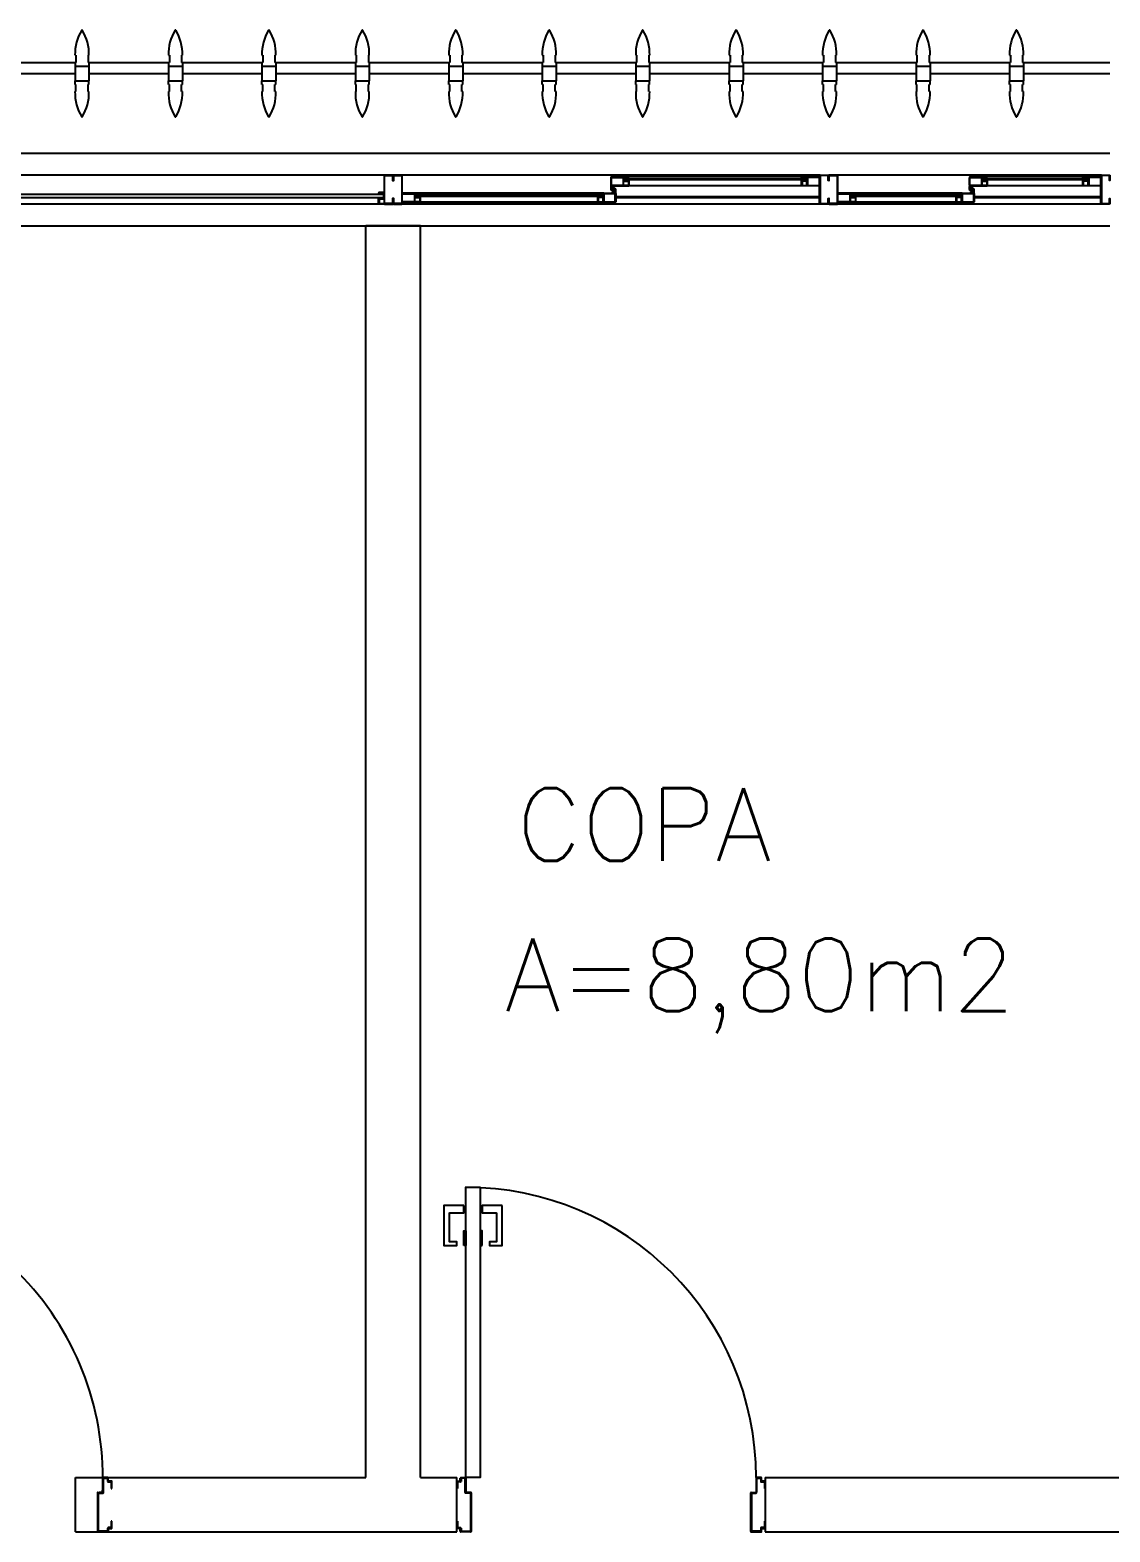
# Model space of a CAD drawing. Header units: millimetres. Extents: x 2686 to 2939, y 1294 to 1441.
# Drawn here: x 2721.295 to 2724.271, y 1434.375 to 1438.515 of the extents above; entities that cross this region are included whole.
import ezdxf

# ---------------------------------------------------------------- set-up
doc = ezdxf.new("R2010")
doc.units = ezdxf.units.MM
doc.linetypes.add('DASHED2', pattern=[0.375, 0.25, -0.125])
for name, color, linetype in [('AR-ALV', 2, 'Continuous'), ('AR-BRISES', 1, 'Continuous'), ('AR-ESQ', 1, 'Continuous'), ('AR-PEITORIL', 1, 'Continuous'), ('AR-PORTA', 1, 'Continuous'), ('BR-PAINEL', 1, 'Continuous'), ('BR-SUPORTE', 1, 'Continuous'), ('DT-ESQ-BAGUETE-C', 1, 'Continuous'), ('DT-ESQ-BAGUETE-V', 1, 'Continuous'), ('DT-ESQ-CHAPA DOBRADA-V', 1, 'Continuous'), ('DT-ESQ-MARCO-V', 1, 'Continuous'), ('DT-ESQ-PERFIL CADEIRA-C', 2, 'Continuous'), ('DT-ESQ-PERFIL CADEIRA-V', 2, 'Continuous'), ('DT-ESQ-PERFIL U SIMPLES-C', 2, 'Continuous'), ('DT-ESQ-PERFIL U-C', 2, 'Continuous'), ('DT-ESQ-PERFIL U-V', 1, 'Continuous'), ('DT-ESQ-VIDRO-C', 2, 'Continuous'), ('DT-TXTMOD', 1, 'Continuous'), ('maçaneta', 1, 'Continuous'), ('mov', 1, 'Continuous'), ('PM-PERFIL U-C', 2, 'Continuous'), ('PM-VIDRO', 2, 'Continuous'), ('pm1', 2, 'Continuous'), ('pm2', 2, 'Continuous'), ('TEXTO', 2, 'Continuous'), ('Área', 2, 'Continuous')]:
    doc.layers.add(name, color=color, linetype=linetype)
doc.styles.add('S10', font='simplex.shx', dxfattribs={"height": 0.1})
doc.styles.add('UNB-100', font='simplex.shx', dxfattribs={"height": 0.2})

# ---------------------------------------------------------------- blocks, each defined once
blk = doc.blocks.new('EF33-P')
at = {"layer": 'DT-ESQ-BAGUETE-C', "ltscale": 0.1}
for points in [[(0.4225, -0.08), (0.409, -0.08), (0.409, -0.0785), (0.422, -0.0785, 0.414214), (0.4225, -0.078), (0.4225, -0.067, 0.414214), (0.422, -0.0665), (0.409, -0.0665), (0.409, -0.065), (0.4225, -0.065, -0.414214), (0.424, -0.0665), (0.424, -0.0785, -0.414214)], [(0.7015, -0.08), (0.715, -0.08), (0.715, -0.0785), (0.702, -0.0785, -0.414214), (0.7015, -0.078), (0.7015, -0.067, -0.414214), (0.702, -0.0665), (0.715, -0.0665), (0.715, -0.065), (0.7015, -0.065, 0.414214), (0.7, -0.0665), (0.7, -0.0785, 0.414214)], [(1.41, -0.08), (1.3965, -0.08), (1.3965, -0.0785), (1.4095, -0.0785, 0.414214), (1.41, -0.078), (1.41, -0.067, 0.414214), (1.4095, -0.0665), (1.3965, -0.0665), (1.3965, -0.065), (1.41, -0.065, -0.414214), (1.4115, -0.0665), (1.4115, -0.0785, -0.414214)], [(1.9015, -0.08), (1.915, -0.08), (1.915, -0.0785), (1.902, -0.0785, -0.414214), (1.9015, -0.078), (1.9015, -0.067, -0.414214), (1.902, -0.0665), (1.915, -0.0665), (1.915, -0.065), (1.9015, -0.065, 0.414214), (1.9, -0.0665), (1.9, -0.0785, 0.414214)], [(2.014, -0.075), (2.0005, -0.075), (2.0005, -0.0735), (2.014, -0.0735), (2.014, -0.0615), (2.0005, -0.0615), (2.0005, -0.06), (2.014, -0.06, -0.414214), (2.0155, -0.0615), (2.0155, -0.0735, -0.414214)], [(0.0735, -0.125), (0.06, -0.125), (0.06, -0.1235), (0.073, -0.1235, 0.414214), (0.0735, -0.123), (0.0735, -0.112, 0.414214), (0.073, -0.1115), (0.06, -0.1115), (0.06, -0.11), (0.0735, -0.11, -0.414214), (0.075, -0.1115), (0.075, -0.1235, -0.414214)], [(0.339, -0.125), (0.3525, -0.125), (0.3525, -0.1235), (0.3395, -0.1235, -0.414214), (0.339, -0.123), (0.339, -0.112, -0.414214), (0.3395, -0.1115), (0.3525, -0.1115), (0.3525, -0.11), (0.339, -0.11, 0.414214), (0.3375, -0.1115), (0.3375, -0.1235, 0.414214)], [(0.8485, -0.125), (0.835, -0.125), (0.835, -0.1235), (0.848, -0.1235, 0.414214), (0.8485, -0.123), (0.8485, -0.112, 0.414214), (0.848, -0.1115), (0.835, -0.1115), (0.835, -0.11), (0.8485, -0.11, -0.414214), (0.85, -0.1115), (0.85, -0.1235, -0.414214)], [(1.3265, -0.125), (1.34, -0.125), (1.34, -0.1235), (1.327, -0.1235, -0.414214), (1.3265, -0.123), (1.3265, -0.112, -0.414214), (1.327, -0.1115), (1.34, -0.1115), (1.34, -0.11), (1.3265, -0.11, 0.414214), (1.325, -0.1115), (1.325, -0.1235, 0.414214)]]:
    blk.add_lwpolyline(points, format="xyb", close=True, dxfattribs=at)
at = {"layer": 'DT-ESQ-BAGUETE-V', "ltscale": 0.1}
for p, q in [((0.4225, -0.065), (0.7015, -0.065)), ((1.41, -0.065), (1.9015, -0.065)), ((0.0735, -0.11), (0.339, -0.11)), ((0.8485, -0.11), (1.3265, -0.11))]:
    blk.add_line(p, q, dxfattribs=at)
at = {"layer": 'DT-ESQ-CHAPA DOBRADA-V', "ltscale": 0.1}
for p, q in [((0.025, -0.077), (0.374, -0.077)), ((0.025, -0.08), (0.374, -0.08)), ((0.8, -0.077), (1.3615, -0.077)), ((0.8, -0.08), (1.3615, -0.08))]:
    blk.add_line(p, q, dxfattribs=at)
at = {"layer": 'DT-ESQ-MARCO-V', "ltscale": 0.1}
for p, q in [((1.9985, -0.06), (3.1515, -0.06)), ((1.9985, -0.14), (3.1515, -0.14))]:
    blk.add_line(p, q, dxfattribs=at)
at = {"layer": 'DT-ESQ-PERFIL CADEIRA-C', "ltscale": 0.1}
for p, q in [((0.376, -0.0885), (0.4225, -0.0885)), ((0.75, -0.0885), (0.7015, -0.0885)), ((1.3635, -0.0885), (1.41, -0.0885)), ((1.95, -0.0885), (1.9015, -0.0885)), ((0.025, -0.1335), (0.0735, -0.1335)), ((0.3855, -0.1335), (0.339, -0.1335)), ((0.8, -0.1335), (0.8485, -0.1335)), ((1.373, -0.1335), (1.3265, -0.1335))]:
    blk.add_line(p, q, dxfattribs=at)
for points in [[(0.4225, -0.087, -1), (0.4225, -0.09), (0.376, -0.09, -0.414214), (0.374, -0.088), (0.374, -0.067, -0.414214), (0.376, -0.065), (0.4075, -0.065, -0.414214), (0.409, -0.0665), (0.409, -0.087)], [(0.409, -0.0885, -0.198913), (0.4079, -0.0881, -0.198913), (0.4075, -0.087), (0.4075, -0.067, 0.414214), (0.407, -0.0665), (0.376, -0.0665, 0.414214), (0.3755, -0.067), (0.3755, -0.088, 0.414214), (0.376, -0.0885)], [(0.7015, -0.09), (0.75, -0.09), (0.75, -0.0885), (0.715, -0.0885, 0.198912), (0.7161, -0.0881, 0.198913), (0.7165, -0.087), (0.7165, -0.067, -0.414214), (0.717, -0.0665), (0.75, -0.0665), (0.75, -0.065), (0.7165, -0.065, 0.414214), (0.715, -0.0665), (0.715, -0.0785), (0.715, -0.08), (0.715, -0.087), (0.7015, -0.087, 1)], [(1.41, -0.087, -1), (1.41, -0.09), (1.3635, -0.09, -0.414214), (1.3615, -0.088), (1.3615, -0.067, -0.414214), (1.3635, -0.065), (1.395, -0.065, -0.414214), (1.3965, -0.0665), (1.3965, -0.087)], [(1.3965, -0.0885, -0.198913), (1.3954, -0.0881, -0.198913), (1.395, -0.087), (1.395, -0.067, 0.414214), (1.3945, -0.0665), (1.3635, -0.0665, 0.414214), (1.363, -0.067), (1.363, -0.088, 0.414214), (1.3635, -0.0885)], [(1.9015, -0.09), (1.95, -0.09), (1.95, -0.0885), (1.915, -0.0885, 0.198912), (1.9161, -0.0881, 0.198913), (1.9165, -0.087), (1.9165, -0.067, -0.414214), (1.917, -0.0665), (1.95, -0.0665), (1.95, -0.065), (1.9165, -0.065, 0.414214), (1.915, -0.0665), (1.915, -0.0785), (1.915, -0.08), (1.915, -0.087), (1.9015, -0.087, 1)], [(0.0735, -0.135), (0.025, -0.135), (0.025, -0.1335), (0.06, -0.1335, -0.198912), (0.0589, -0.1331, -0.198913), (0.0585, -0.132), (0.0585, -0.112, 0.414214), (0.058, -0.1115), (0.025, -0.1115), (0.025, -0.11), (0.0585, -0.11, -0.414214), (0.06, -0.1115), (0.06, -0.1235), (0.06, -0.125), (0.06, -0.132), (0.0735, -0.132, -1)], [(0.339, -0.132, 1), (0.339, -0.135), (0.3855, -0.135, 0.414214), (0.3875, -0.133), (0.3875, -0.112, 0.414214), (0.3855, -0.11), (0.354, -0.11, 0.414214), (0.3525, -0.1115), (0.3525, -0.132)], [(0.3525, -0.1335, 0.198913), (0.3536, -0.1331, 0.198913), (0.354, -0.132), (0.354, -0.112, -0.414214), (0.3545, -0.1115), (0.3855, -0.1115, -0.414214), (0.386, -0.112), (0.386, -0.133, -0.414214), (0.3855, -0.1335)], [(0.8485, -0.135), (0.8, -0.135), (0.8, -0.1335), (0.835, -0.1335, -0.198912), (0.8339, -0.1331, -0.198913), (0.8335, -0.132), (0.8335, -0.112, 0.414214), (0.833, -0.1115), (0.8, -0.1115), (0.8, -0.11), (0.8335, -0.11, -0.414214), (0.835, -0.1115), (0.835, -0.1235), (0.835, -0.125), (0.835, -0.132), (0.8485, -0.132, -1)], [(1.3265, -0.132, 1), (1.3265, -0.135), (1.373, -0.135, 0.414214), (1.375, -0.133), (1.375, -0.112, 0.414214), (1.373, -0.11), (1.3415, -0.11, 0.414214), (1.34, -0.1115), (1.34, -0.132)], [(1.34, -0.1335, 0.198913), (1.3411, -0.1331, 0.198913), (1.3415, -0.132), (1.3415, -0.112, -0.414214), (1.342, -0.1115), (1.373, -0.1115, -0.414214), (1.3735, -0.112), (1.3735, -0.133, -0.414214), (1.373, -0.1335)]]:
    blk.add_lwpolyline(points, format="xyb", close=True, dxfattribs=at)
at = {"layer": 'DT-ESQ-PERFIL CADEIRA-V', "ltscale": 0.1}
for p, q in [((0.4075, -0.09), (0.7015, -0.09)), ((1.395, -0.09), (1.9015, -0.09)), ((0.0735, -0.135), (0.339, -0.135)), ((0.8485, -0.135), (1.3265, -0.135))]:
    blk.add_line(p, q, dxfattribs=at)
at = {"layer": 'DT-ESQ-PERFIL U SIMPLES-C', "ltscale": 0.1}
for points in [[(0.376, -0.102), (0.384, -0.102), (0.384, -0.1005), (0.376, -0.1005, -0.414214), (0.3755, -0.1), (0.3755, -0.092, -0.414214), (0.376, -0.0915), (0.384, -0.0915), (0.384, -0.09), (0.376, -0.09, 0.414214), (0.374, -0.092), (0.374, -0.1, 0.414214)], [(0.3855, -0.098), (0.3775, -0.098), (0.3775, -0.0995), (0.3855, -0.0995, -0.414214), (0.386, -0.1), (0.386, -0.108, -0.414214), (0.3855, -0.1085), (0.3775, -0.1085), (0.3775, -0.11), (0.3855, -0.11, 0.414214), (0.3875, -0.108), (0.3875, -0.1, 0.414214)], [(1.3635, -0.102), (1.3715, -0.102), (1.3715, -0.1005), (1.3635, -0.1005, -0.414214), (1.363, -0.1), (1.363, -0.092, -0.414214), (1.3635, -0.0915), (1.3715, -0.0915), (1.3715, -0.09), (1.3635, -0.09, 0.414214), (1.3615, -0.092), (1.3615, -0.1, 0.414214)], [(1.373, -0.098), (1.365, -0.098), (1.365, -0.0995), (1.373, -0.0995, -0.414214), (1.3735, -0.1), (1.3735, -0.108, -0.414214), (1.373, -0.1085), (1.365, -0.1085), (1.365, -0.11), (1.373, -0.11, 0.414214), (1.375, -0.108), (1.375, -0.1, 0.414214)]]:
    blk.add_lwpolyline(points, format="xyb", close=True, dxfattribs=at)
at = {"layer": 'DT-ESQ-PERFIL U-C', "ltscale": 0.1}
for points in [[(0, -0.0615, -0.414214), (0.0015, -0.06), (0.0235, -0.06, -0.414214), (0.025, -0.0615), (0.025, -0.1385, -0.414214), (0.0235, -0.14), (0.0015, -0.14, -0.414214), (0, -0.1385), (0, -0.125), (0.0015, -0.125), (0.0015, -0.138, 0.414214), (0.002, -0.1385), (0.023, -0.1385, 0.414214), (0.0235, -0.138), (0.0235, -0.062, 0.414214), (0.023, -0.0615), (0.002, -0.0615, 0.414214), (0.0015, -0.062), (0.0015, -0.075), (0, -0.075)], [(0.775, -0.0615, 0.414214), (0.7735, -0.06), (0.7515, -0.06, 0.414214), (0.75, -0.0615), (0.75, -0.1385, 0.414214), (0.7515, -0.14), (0.7735, -0.14, 0.414214), (0.775, -0.1385), (0.775, -0.125), (0.7735, -0.125), (0.7735, -0.138, -0.414214), (0.773, -0.1385), (0.752, -0.1385, -0.414214), (0.7515, -0.138), (0.7515, -0.062, -0.414214), (0.752, -0.0615), (0.773, -0.0615, -0.414214), (0.7735, -0.062), (0.7735, -0.075), (0.775, -0.075)], [(0.775, -0.0615, -0.414214), (0.7765, -0.06), (0.7985, -0.06, -0.414214), (0.8, -0.0615), (0.8, -0.1385, -0.414214), (0.7985, -0.14), (0.7765, -0.14, -0.414214), (0.775, -0.1385), (0.775, -0.125), (0.7765, -0.125), (0.7765, -0.138, 0.414214), (0.777, -0.1385), (0.798, -0.1385, 0.414214), (0.7985, -0.138), (0.7985, -0.062, 0.414214), (0.798, -0.0615), (0.777, -0.0615, 0.414214), (0.7765, -0.062), (0.7765, -0.075), (0.775, -0.075)], [(1.975, -0.0615, 0.414214), (1.9735, -0.06), (1.9515, -0.06, 0.414214), (1.95, -0.0615), (1.95, -0.1385, 0.414214), (1.9515, -0.14), (1.9735, -0.14, 0.414214), (1.975, -0.1385), (1.975, -0.125), (1.9735, -0.125), (1.9735, -0.138, -0.414214), (1.973, -0.1385), (1.952, -0.1385, -0.414214), (1.9515, -0.138), (1.9515, -0.062, -0.414214), (1.952, -0.0615), (1.973, -0.0615, -0.414214), (1.9735, -0.062), (1.9735, -0.075), (1.975, -0.075)]]:
    blk.add_lwpolyline(points, format="xyb", close=True, dxfattribs=at)
blk.add_lwpolyline([(2, -0.0905), (2, -0.0905, 0.414214), (1.9985, -0.092), (1.9985, -0.1385), (1.9765, -0.1385), (1.9765, -0.125), (1.975, -0.125), (1.975, -0.1385, 0.414214), (1.9765, -0.14), (1.9985, -0.14, 0.414214), (2, -0.1385), (2, -0.092), (2.0135, -0.092, 1), (2.0135, -0.089), (2, -0.089), (2, -0.0615, 0.414214), (1.9985, -0.06), (1.9765, -0.06, 0.414214), (1.975, -0.0615), (1.975, -0.075), (1.9765, -0.075), (1.9765, -0.0615), (1.9985, -0.0615), (1.9985, -0.089, 0.414214), (2, -0.0905), (2.0135, -0.0905)], format="xyb", dxfattribs=at)
at = {"layer": 'DT-ESQ-PERFIL U-V', "ltscale": 0.1}
for p, q in [((0.0235, -0.06), (0.7515, -0.06)), ((0.7985, -0.06), (1.9515, -0.06)), ((0.0235, -0.14), (0.7515, -0.14)), ((0.7985, -0.14), (1.9515, -0.14))]:
    blk.add_line(p, q, dxfattribs=at)
at = {"layer": 'DT-ESQ-VIDRO-C', "ltscale": 0.1}
for points in [[(0.7125, -0.085), (0.7125, -0.082), (0.4115, -0.082), (0.4115, -0.085)], [(1.9125, -0.085), (1.9125, -0.082), (1.399, -0.082), (1.399, -0.085)], [(2.002, -0.087), (2.002, -0.077), (3.148, -0.077), (3.148, -0.087)], [(0.063, -0.13), (0.063, -0.127), (0.3495, -0.127), (0.3495, -0.13)], [(0.838, -0.13), (0.838, -0.127), (1.337, -0.127), (1.337, -0.13)]]:
    blk.add_lwpolyline(points, close=True, dxfattribs=at)
at = {"layer": 'DT-TXTMOD', "ltscale": 0.1, "style": 'S10', "flags": 3}
for tag, p in [('M01', (0.025, -0.28)), ('M02', (0.3253, -0.28)), ('M03', (0.627, -0.28)), ('M04', (0.9288, -0.28)), ('M05', (1.2306, -0.28)), ('M06', (1.5323, -0.28)), ('M07', (1.8341, -0.28)), ('M08', (2.1359, -0.28)), ('M09', (2.4376, -0.28)), ('M10', (2.7394, -0.28)), ('M11', (3.0412, -0.28)), ('M12', (3.3429, -0.28)), ('M13', (3.6447, -0.28)), ('M14', (3.9464, -0.28)), ('M15', (4.2482, -0.28)), ('M16', (4.55, -0.28)), ('M17', (4.8517, -0.28))]:
    blk.add_attdef(tag, p, '', height=0.1, dxfattribs=at)
blk = doc.blocks.new('BR-MODULO8')
at = {"layer": 'BR-PAINEL'}
for p, q in [((-2.8517, 0.27), (-2.8492, 0.27)), ((-2.8517, 0.25), (-2.8517, 0.24)), ((-2.8517, 0.25), (-2.8492, 0.25)), ((-2.8492, 0.27), (-2.8492, 0.25)), ((-2.8158, 0.27), (-2.8158, 0.25)), ((-2.8133, 0.27), (-2.8158, 0.27)), ((-2.8133, 0.25), (-2.8158, 0.25)), ((-2.8133, 0.25), (-2.8133, 0.24)), ((-2.5942, 0.27), (-2.5917, 0.27)), ((-2.5942, 0.25), (-2.5942, 0.24)), ((-2.5942, 0.25), (-2.5917, 0.25)), ((-2.5917, 0.27), (-2.5917, 0.25)), ((-2.5583, 0.27), (-2.5583, 0.25)), ((-2.5558, 0.27), (-2.5583, 0.27)), ((-2.5558, 0.25), (-2.5583, 0.25)), ((-2.5558, 0.25), (-2.5558, 0.24)), ((-2.3367, 0.27), (-2.3342, 0.27)), ((-2.3367, 0.25), (-2.3367, 0.24)), ((-2.3367, 0.25), (-2.3342, 0.25)), ((-2.3342, 0.27), (-2.3342, 0.25)), ((-2.3008, 0.27), (-2.3008, 0.25)), ((-2.2983, 0.27), (-2.3008, 0.27)), ((-2.2983, 0.25), (-2.3008, 0.25)), ((-2.2983, 0.25), (-2.2983, 0.24)), ((-2.0792, 0.27), (-2.0767, 0.27)), ((-2.0792, 0.25), (-2.0792, 0.24)), ((-2.0792, 0.25), (-2.0767, 0.25)), ((-2.0767, 0.27), (-2.0767, 0.25)), ((-2.0433, 0.27), (-2.0433, 0.25)), ((-2.0408, 0.27), (-2.0433, 0.27)), ((-2.0408, 0.25), (-2.0433, 0.25)), ((-2.0408, 0.25), (-2.0408, 0.24)), ((-1.8217, 0.27), (-1.8192, 0.27)), ((-1.8217, 0.25), (-1.8217, 0.24)), ((-1.8217, 0.25), (-1.8192, 0.25)), ((-1.8192, 0.27), (-1.8192, 0.25)), ((-1.7858, 0.27), (-1.7858, 0.25)), ((-1.7833, 0.27), (-1.7858, 0.27)), ((-1.7833, 0.25), (-1.7858, 0.25)), ((-1.7833, 0.25), (-1.7833, 0.24)), ((-1.5642, 0.27), (-1.5617, 0.27)), ((-1.5642, 0.25), (-1.5642, 0.24)), ((-1.5642, 0.25), (-1.5617, 0.25)), ((-1.5617, 0.27), (-1.5617, 0.25)), ((-1.5283, 0.27), (-1.5283, 0.25)), ((-1.5258, 0.27), (-1.5283, 0.27)), ((-1.5258, 0.25), (-1.5283, 0.25)), ((-1.5258, 0.25), (-1.5258, 0.24)), ((-1.3067, 0.27), (-1.3042, 0.27)), ((-1.3067, 0.25), (-1.3067, 0.24)), ((-1.3067, 0.25), (-1.3042, 0.25)), ((-1.3042, 0.27), (-1.3042, 0.25)), ((-1.2708, 0.27), (-1.2708, 0.25)), ((-1.2683, 0.27), (-1.2708, 0.27)), ((-1.2683, 0.25), (-1.2708, 0.25)), ((-1.2683, 0.25), (-1.2683, 0.24)), ((-1.0492, 0.27), (-1.0467, 0.27)), ((-1.0492, 0.25), (-1.0492, 0.24)), ((-1.0492, 0.25), (-1.0467, 0.25)), ((-1.0467, 0.27), (-1.0467, 0.25)), ((-1.0133, 0.27), (-1.0133, 0.25)), ((-1.0108, 0.27), (-1.0133, 0.27)), ((-1.0108, 0.25), (-1.0133, 0.25)), ((-1.0108, 0.25), (-1.0108, 0.24)), ((-0.7917, 0.27), (-0.7892, 0.27)), ((-0.7917, 0.25), (-0.7917, 0.24)), ((-0.7917, 0.25), (-0.7892, 0.25)), ((-0.7892, 0.27), (-0.7892, 0.25)), ((-0.7558, 0.27), (-0.7558, 0.25)), ((-0.7533, 0.27), (-0.7558, 0.27)), ((-0.7533, 0.25), (-0.7558, 0.25)), ((-0.7533, 0.25), (-0.7533, 0.24)), ((-0.5342, 0.27), (-0.5317, 0.27)), ((-0.5342, 0.25), (-0.5317, 0.25)), ((-0.5342, 0.25), (-0.5342, 0.24)), ((-0.5317, 0.27), (-0.5317, 0.25)), ((-0.4958, 0.27), (-0.4983, 0.27)), ((-0.4983, 0.27), (-0.4983, 0.25)), ((-0.4958, 0.25), (-0.4983, 0.25)), ((-0.4958, 0.25), (-0.4958, 0.24)), ((-0.2767, 0.27), (-0.2742, 0.27)), ((-0.2767, 0.25), (-0.2767, 0.24)), ((-0.2767, 0.25), (-0.2742, 0.25)), ((-0.2742, 0.27), (-0.2742, 0.25)), ((-0.2408, 0.27), (-0.2408, 0.25)), ((-0.2383, 0.27), (-0.2408, 0.27)), ((-0.2383, 0.25), (-0.2408, 0.25)), ((-0.2383, 0.25), (-0.2383, 0.24)), ((-2.8517, 0.24), (-2.8133, 0.24)), ((-2.8517, 0.24), (-2.8517, 0.2)), ((-2.8133, 0.24), (-2.8133, 0.2)), ((-2.5942, 0.24), (-2.5558, 0.24)), ((-2.5942, 0.24), (-2.5942, 0.2)), ((-2.5558, 0.24), (-2.5558, 0.2)), ((-2.3367, 0.24), (-2.2983, 0.24)), ((-2.3367, 0.24), (-2.3367, 0.2)), ((-2.2983, 0.24), (-2.2983, 0.2)), ((-2.0792, 0.24), (-2.0408, 0.24)), ((-2.0792, 0.24), (-2.0792, 0.2)), ((-2.0408, 0.24), (-2.0408, 0.2)), ((-1.8217, 0.24), (-1.7833, 0.24)), ((-1.8217, 0.24), (-1.8217, 0.2)), ((-1.7833, 0.24), (-1.7833, 0.2)), ((-1.5642, 0.24), (-1.5258, 0.24)), ((-1.5642, 0.24), (-1.5642, 0.2)), ((-1.5258, 0.24), (-1.5258, 0.2)), ((-1.3067, 0.24), (-1.2683, 0.24)), ((-1.3067, 0.24), (-1.3067, 0.2)), ((-1.2683, 0.24), (-1.2683, 0.2)), ((-1.0492, 0.24), (-1.0108, 0.24)), ((-1.0492, 0.24), (-1.0492, 0.2)), ((-1.0108, 0.24), (-1.0108, 0.2)), ((-0.7917, 0.24), (-0.7533, 0.24)), ((-0.7917, 0.24), (-0.7917, 0.2)), ((-0.7533, 0.24), (-0.7533, 0.2)), ((-0.5342, 0.24), (-0.5342, 0.2)), ((-0.5342, 0.24), (-0.4958, 0.24)), ((-0.4958, 0.24), (-0.4958, 0.2)), ((-0.2767, 0.24), (-0.2383, 0.24)), ((-0.2767, 0.24), (-0.2767, 0.2)), ((-0.2383, 0.24), (-0.2383, 0.2)), ((-2.8517, 0.2), (-2.8133, 0.2)), ((-2.8517, 0.19), (-2.8517, 0.2)), ((-2.8517, 0.19), (-2.8492, 0.19)), ((-2.8517, 0.17), (-2.8492, 0.17)), ((-2.8492, 0.17), (-2.8492, 0.19)), ((-2.8133, 0.19), (-2.8158, 0.19)), ((-2.8158, 0.17), (-2.8158, 0.19)), ((-2.8133, 0.17), (-2.8158, 0.17)), ((-2.8133, 0.19), (-2.8133, 0.2)), ((-2.5942, 0.2), (-2.5558, 0.2)), ((-2.5942, 0.19), (-2.5942, 0.2)), ((-2.5942, 0.19), (-2.5917, 0.19)), ((-2.5942, 0.17), (-2.5917, 0.17)), ((-2.5917, 0.17), (-2.5917, 0.19)), ((-2.5558, 0.19), (-2.5583, 0.19)), ((-2.5583, 0.17), (-2.5583, 0.19)), ((-2.5558, 0.17), (-2.5583, 0.17)), ((-2.5558, 0.19), (-2.5558, 0.2)), ((-2.3367, 0.2), (-2.2983, 0.2)), ((-2.3367, 0.19), (-2.3367, 0.2)), ((-2.3367, 0.19), (-2.3342, 0.19)), ((-2.3367, 0.17), (-2.3342, 0.17)), ((-2.3342, 0.17), (-2.3342, 0.19)), ((-2.2983, 0.19), (-2.3008, 0.19)), ((-2.3008, 0.17), (-2.3008, 0.19)), ((-2.2983, 0.17), (-2.3008, 0.17)), ((-2.2983, 0.19), (-2.2983, 0.2)), ((-2.0792, 0.2), (-2.0408, 0.2)), ((-2.0792, 0.19), (-2.0792, 0.2)), ((-2.0792, 0.19), (-2.0767, 0.19)), ((-2.0792, 0.17), (-2.0767, 0.17)), ((-2.0767, 0.17), (-2.0767, 0.19)), ((-2.0408, 0.19), (-2.0433, 0.19)), ((-2.0433, 0.17), (-2.0433, 0.19)), ((-2.0408, 0.17), (-2.0433, 0.17)), ((-2.0408, 0.19), (-2.0408, 0.2)), ((-1.8217, 0.2), (-1.7833, 0.2)), ((-1.8217, 0.19), (-1.8217, 0.2)), ((-1.8217, 0.19), (-1.8192, 0.19)), ((-1.8217, 0.17), (-1.8192, 0.17)), ((-1.8192, 0.17), (-1.8192, 0.19)), ((-1.7833, 0.19), (-1.7858, 0.19)), ((-1.7858, 0.17), (-1.7858, 0.19)), ((-1.7833, 0.17), (-1.7858, 0.17)), ((-1.7833, 0.19), (-1.7833, 0.2)), ((-1.5642, 0.2), (-1.5258, 0.2)), ((-1.5642, 0.19), (-1.5642, 0.2)), ((-1.5642, 0.19), (-1.5617, 0.19)), ((-1.5642, 0.17), (-1.5617, 0.17)), ((-1.5617, 0.17), (-1.5617, 0.19)), ((-1.5258, 0.19), (-1.5283, 0.19)), ((-1.5283, 0.17), (-1.5283, 0.19)), ((-1.5258, 0.17), (-1.5283, 0.17)), ((-1.5258, 0.19), (-1.5258, 0.2)), ((-1.3067, 0.2), (-1.2683, 0.2)), ((-1.3067, 0.19), (-1.3067, 0.2)), ((-1.3067, 0.19), (-1.3042, 0.19)), ((-1.3067, 0.17), (-1.3042, 0.17)), ((-1.3042, 0.17), (-1.3042, 0.19)), ((-1.2683, 0.19), (-1.2708, 0.19)), ((-1.2708, 0.17), (-1.2708, 0.19)), ((-1.2683, 0.17), (-1.2708, 0.17)), ((-1.2683, 0.19), (-1.2683, 0.2)), ((-1.0492, 0.2), (-1.0108, 0.2)), ((-1.0492, 0.19), (-1.0492, 0.2)), ((-1.0492, 0.19), (-1.0467, 0.19)), ((-1.0492, 0.17), (-1.0467, 0.17)), ((-1.0467, 0.17), (-1.0467, 0.19)), ((-1.0108, 0.19), (-1.0133, 0.19)), ((-1.0133, 0.17), (-1.0133, 0.19)), ((-1.0108, 0.17), (-1.0133, 0.17)), ((-1.0108, 0.19), (-1.0108, 0.2)), ((-0.7917, 0.2), (-0.7533, 0.2)), ((-0.7917, 0.19), (-0.7917, 0.2)), ((-0.7917, 0.19), (-0.7892, 0.19)), ((-0.7917, 0.17), (-0.7892, 0.17)), ((-0.7892, 0.17), (-0.7892, 0.19)), ((-0.7533, 0.19), (-0.7558, 0.19)), ((-0.7558, 0.17), (-0.7558, 0.19)), ((-0.7533, 0.17), (-0.7558, 0.17)), ((-0.7533, 0.19), (-0.7533, 0.2)), ((-0.5342, 0.19), (-0.5342, 0.2)), ((-0.5342, 0.2), (-0.4958, 0.2)), ((-0.5342, 0.19), (-0.5317, 0.19)), ((-0.5342, 0.17), (-0.5317, 0.17)), ((-0.5317, 0.17), (-0.5317, 0.19)), ((-0.4983, 0.17), (-0.4983, 0.19)), ((-0.4958, 0.19), (-0.4983, 0.19)), ((-0.4958, 0.17), (-0.4983, 0.17)), ((-0.4958, 0.19), (-0.4958, 0.2)), ((-0.2767, 0.2), (-0.2383, 0.2)), ((-0.2767, 0.19), (-0.2767, 0.2)), ((-0.2767, 0.19), (-0.2742, 0.19)), ((-0.2767, 0.17), (-0.2742, 0.17)), ((-0.2742, 0.17), (-0.2742, 0.19)), ((-0.2383, 0.19), (-0.2408, 0.19)), ((-0.2408, 0.17), (-0.2408, 0.19)), ((-0.2383, 0.17), (-0.2408, 0.17)), ((-0.2383, 0.19), (-0.2383, 0.2))]:
    blk.add_line(p, q, dxfattribs=at)
for centre, radius, start, end in [((-2.7267, 0.2739), 0.1251, 148.4721, 181.772), ((-2.8325, 0.3387), 0.001, 37.1012, 142.8988), ((-2.9383, 0.2739), 0.1251, 358.228, 31.5279), ((-2.4692, 0.2739), 0.1251, 148.4721, 181.772), ((-2.575, 0.3387), 0.001, 37.1012, 142.8988), ((-2.6808, 0.2739), 0.1251, 358.228, 31.5279), ((-2.2117, 0.2739), 0.1251, 148.4721, 181.772), ((-2.3175, 0.3387), 0.001, 37.1012, 142.8988), ((-2.4233, 0.2739), 0.1251, 358.228, 31.5279), ((-1.9542, 0.2739), 0.1251, 148.4721, 181.772), ((-2.06, 0.3387), 0.001, 37.1012, 142.8988), ((-2.1658, 0.2739), 0.1251, 358.228, 31.5279), ((-1.6967, 0.2739), 0.1251, 148.4721, 181.772), ((-1.8025, 0.3387), 0.001, 37.1012, 142.8988), ((-1.9083, 0.2739), 0.1251, 358.228, 31.5279), ((-1.4392, 0.2739), 0.1251, 148.4721, 181.772), ((-1.545, 0.3387), 0.001, 37.1012, 142.8988), ((-1.6508, 0.2739), 0.1251, 358.228, 31.5279), ((-1.1817, 0.2739), 0.1251, 148.4721, 181.772), ((-1.2875, 0.3387), 0.001, 37.1012, 142.8988), ((-1.3933, 0.2739), 0.1251, 358.228, 31.5279), ((-0.9242, 0.2739), 0.1251, 148.4721, 181.772), ((-1.03, 0.3387), 0.001, 37.1012, 142.8988), ((-1.1358, 0.2739), 0.1251, 358.228, 31.5279), ((-0.6667, 0.2739), 0.1251, 148.4721, 181.772), ((-0.7725, 0.3387), 0.001, 37.1012, 142.8988), ((-0.8783, 0.2739), 0.1251, 358.228, 31.5279), ((-0.4092, 0.2739), 0.1251, 148.4721, 181.772), ((-0.515, 0.3387), 0.001, 37.1012, 142.8988), ((-0.6208, 0.2739), 0.1251, 358.228, 31.5279), ((-0.1517, 0.2739), 0.1251, 148.4721, 181.772), ((-0.2575, 0.3387), 0.001, 37.1012, 142.8988), ((-0.3633, 0.2739), 0.1251, 358.228, 31.5279), ((-2.7267, 0.1661), 0.1251, 178.228, 211.5279), ((-2.9383, 0.1661), 0.1251, 328.4721, 1.772), ((-2.4692, 0.1661), 0.1251, 178.228, 211.5279), ((-2.6808, 0.1661), 0.1251, 328.4721, 1.772), ((-2.2117, 0.1661), 0.1251, 178.228, 211.5279), ((-2.4233, 0.1661), 0.1251, 328.4721, 1.772), ((-1.9542, 0.1661), 0.1251, 178.228, 211.5279), ((-2.1658, 0.1661), 0.1251, 328.4721, 1.772), ((-1.6967, 0.1661), 0.1251, 178.228, 211.5279), ((-1.9083, 0.1661), 0.1251, 328.4721, 1.772), ((-1.4392, 0.1661), 0.1251, 178.228, 211.5279), ((-1.6508, 0.1661), 0.1251, 328.4721, 1.772), ((-1.1817, 0.1661), 0.1251, 178.228, 211.5279), ((-1.3933, 0.1661), 0.1251, 328.4721, 1.772), ((-0.9242, 0.1661), 0.1251, 178.228, 211.5279), ((-1.1358, 0.1661), 0.1251, 328.4721, 1.772), ((-0.6667, 0.1661), 0.1251, 178.228, 211.5279), ((-0.8783, 0.1661), 0.1251, 328.4721, 1.772), ((-0.4092, 0.1661), 0.1251, 178.228, 211.5279), ((-0.6208, 0.1661), 0.1251, 328.4721, 1.772), ((-0.1517, 0.1661), 0.1251, 178.228, 211.5279), ((-0.3633, 0.1661), 0.1251, 328.4721, 1.772), ((-2.8325, 0.1013), 0.001, 217.1012, 322.8988), ((-2.575, 0.1013), 0.001, 217.1012, 322.8988), ((-2.3175, 0.1013), 0.001, 217.1012, 322.8988), ((-2.06, 0.1013), 0.001, 217.1012, 322.8988), ((-1.8025, 0.1013), 0.001, 217.1012, 322.8988), ((-1.545, 0.1013), 0.001, 217.1012, 322.8988), ((-1.2875, 0.1013), 0.001, 217.1012, 322.8988), ((-1.03, 0.1013), 0.001, 217.1012, 322.8988), ((-0.7725, 0.1013), 0.001, 217.1012, 322.8988), ((-0.515, 0.1013), 0.001, 217.1012, 322.8988), ((-0.2575, 0.1013), 0.001, 217.1012, 322.8988)]:
    blk.add_arc(centre, radius, start, end, dxfattribs=at)
at = {"layer": 'BR-SUPORTE'}
for p, q in [((-3.0708, 0.25), (-2.8492, 0.25)), ((-2.8133, 0.25), (-2.5917, 0.25)), ((-2.5558, 0.25), (-2.3342, 0.25)), ((-2.2983, 0.25), (-2.0767, 0.25)), ((-2.0408, 0.25), (-1.8192, 0.25)), ((-1.7833, 0.25), (-1.5617, 0.25)), ((-1.5258, 0.25), (-1.3042, 0.25)), ((-1.2683, 0.25), (-1.0467, 0.25)), ((-1.0108, 0.25), (-0.7892, 0.25)), ((-0.7533, 0.25), (-0.5317, 0.25)), ((-0.4958, 0.25), (-0.2742, 0.25)), ((-0.2383, 0.25), (0, 0.25)), ((-3.0708, 0.22), (-2.8517, 0.22)), ((-2.8133, 0.22), (-2.5942, 0.22)), ((-2.5558, 0.22), (-2.3367, 0.22)), ((-2.2983, 0.22), (-2.0792, 0.22)), ((-2.0408, 0.22), (-1.8217, 0.22)), ((-1.7833, 0.22), (-1.5642, 0.22)), ((-1.5258, 0.22), (-1.3067, 0.22)), ((-1.2683, 0.22), (-1.0492, 0.22)), ((-1.0108, 0.22), (-0.7917, 0.22)), ((-0.7533, 0.22), (-0.5342, 0.22)), ((-0.4958, 0.22), (-0.2767, 0.22)), ((-0.2383, 0.22), (0, 0.22))]:
    blk.add_line(p, q, dxfattribs=at)
blk = doc.blocks.new('PM3')
at = {"layer": 'maçaneta'}
for points in [[(0.02, 0.825), (-0.035, 0.825), (-0.035, 0.715), (0, 0.715), (0, 0.725), (-0.02, 0.725), (-0.02, 0.8035, -0.414214), (-0.0185, 0.805), (0.02, 0.805)], [(0.125, 0.825), (0.07, 0.825), (0.07, 0.805), (0.1085, 0.805, -0.414214), (0.11, 0.8035), (0.11, 0.725), (0.09, 0.725), (0.09, 0.715), (0.125, 0.715)]]:
    blk.add_lwpolyline(points, format="xyb", close=True, dxfattribs=at)
for points in [[(0.02, 0.715), (0.02, 0.755), (0.025, 0.755), (0.025, 0.715)], [(0.07, 0.715), (0.07, 0.755), (0.065, 0.755), (0.065, 0.715)]]:
    blk.add_lwpolyline(points, close=True, dxfattribs=at)
at = {"layer": 'mov'}
blk.add_arc((0.025, 0.075), 0.8, 0, 90, dxfattribs=at)
at = {"layer": 'PM-PERFIL U-C'}
for p, q in [((0, 0.045), (0, 0.0635)), ((0.002, 0.045), (0, 0.045)), ((0.0015, 0.065), (0.01, 0.065)), ((0.002, 0.063), (0.002, 0.045)), ((0.0105, 0.063), (0.002, 0.063)), ((0.01, 0.065), (0.01, 0.0735)), ((0.0115, 0.075), (0.0235, 0.075)), ((0.012, 0.073), (0.012, 0.0645)), ((0.023, 0.073), (0.012, 0.073)), ((0.023, 0.0335), (0.023, 0.073)), ((0.025, 0.0735), (0.025, 0.034)), ((0.825, 0.0735), (0.825, 0.034)), ((0.8385, 0.075), (0.8265, 0.075)), ((0.827, 0.073), (0.838, 0.073)), ((0.827, 0.0335), (0.827, 0.073)), ((0.838, 0.073), (0.838, 0.0645)), ((0.8395, 0.063), (0.848, 0.063)), ((0.84, 0.065), (0.84, 0.0735)), ((0.8485, 0.065), (0.84, 0.065)), ((0.848, 0.063), (0.848, 0.045)), ((0.848, 0.045), (0.85, 0.045)), ((0.85, 0.045), (0.85, 0.0635)), ((0.038, 0.032), (0.0245, 0.032)), ((0.0385, 0.034), (0.025, 0.034)), ((0.038, 0.032), (0.038, -0.073)), ((0.04, 0.0325), (0.04, -0.0735)), ((0.81, 0.0325), (0.81, -0.0735)), ((0.8115, 0.034), (0.825, 0.034)), ((0.812, 0.032), (0.8255, 0.032)), ((0.812, 0.032), (0.812, -0.073)), ((0, -0.045), (0.002, -0.045)), ((0, -0.0635), (0, -0.045)), ((0.01, -0.065), (0.0015, -0.065)), ((0.002, -0.045), (0.002, -0.063)), ((0.002, -0.063), (0.0105, -0.063)), ((0.01, -0.0735), (0.01, -0.065)), ((0.0385, -0.075), (0.0115, -0.075)), ((0.012, -0.0645), (0.012, -0.073)), ((0.012, -0.073), (0.038, -0.073)), ((0.8115, -0.075), (0.8385, -0.075)), ((0.838, -0.073), (0.812, -0.073)), ((0.838, -0.0645), (0.838, -0.073)), ((0.848, -0.063), (0.8395, -0.063)), ((0.84, -0.0735), (0.84, -0.065)), ((0.84, -0.065), (0.8485, -0.065)), ((0.85, -0.045), (0.848, -0.045)), ((0.848, -0.045), (0.848, -0.063)), ((0.85, -0.0635), (0.85, -0.045))]:
    blk.add_line(p, q, dxfattribs=at)
for centre, start, end in [((0.0015, 0.0635), 90, 180), ((0.0115, 0.0735), 90, 180), ((0.0105, 0.0645), 270, 0), ((0.0235, 0.0735), 360, 90), ((0.8265, 0.0735), 90, 180), ((0.8395, 0.0645), 180, 270), ((0.8385, 0.0735), 0, 90), ((0.8485, 0.0635), 0, 90), ((0.0245, 0.0335), 180, 270), ((0.0385, 0.0325), 0, 90), ((0.8115, 0.0325), 90, 180), ((0.8255, 0.0335), 270, 0), ((0.0015, -0.0635), 180, 270), ((0.0115, -0.0735), 180, 270), ((0.0105, -0.0645), 0, 90), ((0.0385, -0.0735), 269.9386, 0), ((0.8115, -0.0735), 180, 270.0614), ((0.8395, -0.0645), 90, 180), ((0.8385, -0.0735), 270, 0), ((0.8485, -0.0635), 270, 0)]:
    blk.add_arc(centre, 0.0015, start, end, dxfattribs=at)
at = {"layer": 'pm1'}
blk.add_lwpolyline([(0.065, 0.875), (0.065, 0.075), (0.025, 0.075), (0.025, 0.875)], close=True, dxfattribs=at)
blk = doc.blocks.new('PM3V')
at = {"layer": 'maçaneta'}
for points in [[(0.02, 0.9), (-0.035, 0.9), (-0.035, 0.79), (0, 0.79), (0, 0.8), (-0.02, 0.8), (-0.02, 0.8785, -0.414214), (-0.0185, 0.88), (0.02, 0.88)], [(0.125, 0.9), (0.07, 0.9), (0.07, 0.88), (0.1085, 0.88, -0.414214), (0.11, 0.8785), (0.11, 0.8), (0.09, 0.8), (0.09, 0.79), (0.125, 0.79)]]:
    blk.add_lwpolyline(points, format="xyb", close=True, dxfattribs=at)
for points in [[(0.02, 0.79), (0.02, 0.83), (0.025, 0.83), (0.025, 0.79)], [(0.07, 0.79), (0.07, 0.83), (0.065, 0.83), (0.065, 0.79)]]:
    blk.add_lwpolyline(points, close=True, dxfattribs=at)
at = {"layer": 'mov'}
blk.add_arc((0.025, 0.15), 0.8, 356.8472, 90, dxfattribs=at)
at = {"layer": 'PM-PERFIL U-C'}
for p, q in [((0, 0.12), (0, 0.1385)), ((0.0015, 0.14), (0.01, 0.14)), ((0.002, 0.138), (0.002, 0.12)), ((0.0105, 0.138), (0.002, 0.138)), ((0.01, 0.14), (0.01, 0.1485)), ((0.0115, 0.15), (0.0235, 0.15)), ((0.012, 0.148), (0.012, 0.1395)), ((0.023, 0.148), (0.012, 0.148)), ((0.023, 0.1085), (0.023, 0.148)), ((0.025, 0.1485), (0.025, 0.109)), ((0.825, 0.1485), (0.825, 0.109)), ((0.8385, 0.15), (0.8265, 0.15)), ((0.827, 0.148), (0.838, 0.148)), ((0.827, 0.1085), (0.827, 0.148)), ((0.838, 0.148), (0.838, 0.1395)), ((0.8395, 0.138), (0.848, 0.138)), ((0.84, 0.14), (0.84, 0.1485)), ((0.8485, 0.14), (0.84, 0.14)), ((0.848, 0.138), (0.848, 0.12)), ((0.85, 0.12), (0.85, 0.1385)), ((0.002, 0.12), (0, 0.12)), ((0.038, 0.107), (0.0245, 0.107)), ((0.0385, 0.109), (0.025, 0.109)), ((0.038, 0.107), (0.038, 0.002)), ((0.04, 0.1075), (0.04, 0.0015)), ((0.81, 0.1075), (0.81, 0.0015)), ((0.8115, 0.109), (0.825, 0.109)), ((0.812, 0.107), (0.8255, 0.107)), ((0.812, 0.107), (0.812, 0.002)), ((0.848, 0.12), (0.85, 0.12)), ((0, 0.03), (0.002, 0.03)), ((0, 0.0115), (0, 0.03)), ((0.01, 0.01), (0.0015, 0.01)), ((0.002, 0.03), (0.002, 0.012)), ((0.002, 0.012), (0.0105, 0.012)), ((0.01, 0.0015), (0.01, 0.01)), ((0.0385, 0), (0.0115, 0)), ((0.012, 0.0105), (0.012, 0.002)), ((0.012, 0.002), (0.038, 0.002)), ((0.8115, 0), (0.8385, 0)), ((0.838, 0.002), (0.812, 0.002)), ((0.838, 0.0105), (0.838, 0.002)), ((0.848, 0.012), (0.8395, 0.012)), ((0.84, 0.0015), (0.84, 0.01)), ((0.84, 0.01), (0.8485, 0.01)), ((0.85, 0.03), (0.848, 0.03)), ((0.848, 0.03), (0.848, 0.012)), ((0.85, 0.0115), (0.85, 0.03))]:
    blk.add_line(p, q, dxfattribs=at)
for centre, start, end in [((0.0015, 0.1385), 90, 180), ((0.0115, 0.1485), 90, 180), ((0.0105, 0.1395), 270, 0), ((0.0235, 0.1485), 360, 90), ((0.8265, 0.1485), 90, 180), ((0.8395, 0.1395), 180, 270), ((0.8385, 0.1485), 0, 90), ((0.8485, 0.1385), 0, 90), ((0.0245, 0.1085), 180, 270), ((0.0385, 0.1075), 0, 90), ((0.8115, 0.1075), 90, 180), ((0.8255, 0.1085), 270, 0), ((0.0015, 0.0115), 180, 270), ((0.0115, 0.0015), 180, 270), ((0.0105, 0.0105), 0, 90), ((0.0385, 0.0015), 269.9386, 0), ((0.8115, 0.0015), 180, 270.0614), ((0.8395, 0.0105), 90, 180), ((0.8385, 0.0015), 270, 0), ((0.8485, 0.0115), 270, 0)]:
    blk.add_arc(centre, 0.0015, start, end, dxfattribs=at)
at = {"layer": 'PM-VIDRO', "color": 1}
for p, q in [((0.04, 0.45), (0.04, 0.75)), ((0.05, 0.75), (0.05, 0.45))]:
    blk.add_line(p, q, dxfattribs=at)
at = {"layer": 'pm1'}
for p, q in [((0.025, 0.95), (0.065, 0.95)), ((0.025, 0.75), (0.025, 0.95)), ((0.065, 0.95), (0.065, 0.76)), ((0.04, 0.75), (0.025, 0.75)), ((0.065, 0.76), (0.04, 0.76)), ((0.04, 0.75), (0.04, 0.76)), ((0.05, 0.76), (0.05, 0.75)), ((0.065, 0.75), (0.05, 0.75)), ((0.065, 0.76), (0.065, 0.75)), ((0.025, 0.15), (0.025, 0.45)), ((0.04, 0.45), (0.025, 0.45)), ((0.04, 0.44), (0.04, 0.45)), ((0.065, 0.44), (0.04, 0.44)), ((0.065, 0.45), (0.05, 0.45)), ((0.05, 0.45), (0.05, 0.44)), ((0.065, 0.45), (0.065, 0.44)), ((0.065, 0.44), (0.065, 0.15)), ((0.065, 0.15), (0.025, 0.15))]:
    blk.add_line(p, q, dxfattribs=at)
at = {"layer": 'pm2'}
for p, q in [((0.025, 0.45), (0.025, 0.75)), ((0.065, 0.75), (0.065, 0.45)), ((0.025, 0.15), (0.025, 0.109)), ((0.025, 0.109), (0.035, 0.109)), ((0.8252, 0.109), (0.8152, 0.109)), ((0.8152, 0), (0.8402, 0)), ((0.8402, 0.01), (0.8502, 0.01)), ((0.8402, 0), (0.8402, 0.01))]:
    blk.add_line(p, q, dxfattribs=at)

msp = doc.modelspace()

# ---------------------------------------------------------------- linework, layer by layer
at = {"layer": 'AR-ALV'}
for p, q in [((2722.2207, 1434.5249), (2722.2207, 1437.9749)), ((2722.3707, 1437.9749), (2722.2207, 1437.9749)), ((2722.3707, 1434.5249), (2722.3707, 1437.9749)), ((2721.4207, 1434.3749), (2721.4207, 1434.5249)), ((2721.4207, 1434.5249), (2722.2207, 1434.5249)), ((2722.3707, 1434.5249), (2722.4707, 1434.5249)), ((2722.4707, 1434.3749), (2722.4707, 1434.5249)), ((2723.3207, 1434.5249), (2723.3207, 1434.3749)), ((2723.3207, 1434.5249), (2724.9207, 1434.5249)), ((2721.4207, 1434.3749), (2722.4707, 1434.3749)), ((2723.3207, 1434.3749), (2726.6678, 1434.3749))]:
    msp.add_line(p, q, dxfattribs=at)
at = {"layer": 'AR-PEITORIL'}
for p, q in [((2719.1207, 1438.1749), (2724.2707, 1438.1749)), ((2719.1207, 1437.9749), (2724.2707, 1437.9749))]:
    msp.add_line(p, q, dxfattribs=at)

# ---------------------------------------------------------------- block references
at = {"layer": 'AR-BRISES'}
msp.add_blockref('BR-MODULO8', (2724.2707, 1438.1749), dxfattribs=at)
at = {"layer": 'AR-ESQ', "linetype": 'DASHED2', "rotation": 180}
msp.add_blockref('EF33-P', (2724.2707, 1437.9749), dxfattribs=at)
at = {"layer": 'AR-PORTA'}
for name, p in [('PM3V', (2720.6707, 1434.3749)), ('PM3', (2722.4707, 1434.4499))]:
    msp.add_blockref(name, p, dxfattribs=at)

# ---------------------------------------------------------------- texts
at = {"layer": 'TEXTO', "style": 'UNB-100'}
msp.add_text('COPA', height=0.2, dxfattribs=at).set_placement((2722.6352, 1436.2246))
at = {"layer": 'Área', "style": 'UNB-100'}
msp.add_text('A=8,80m2', height=0.2, dxfattribs=at).set_placement((2722.6033, 1435.8105))

doc.saveas('drawing.dxf')
